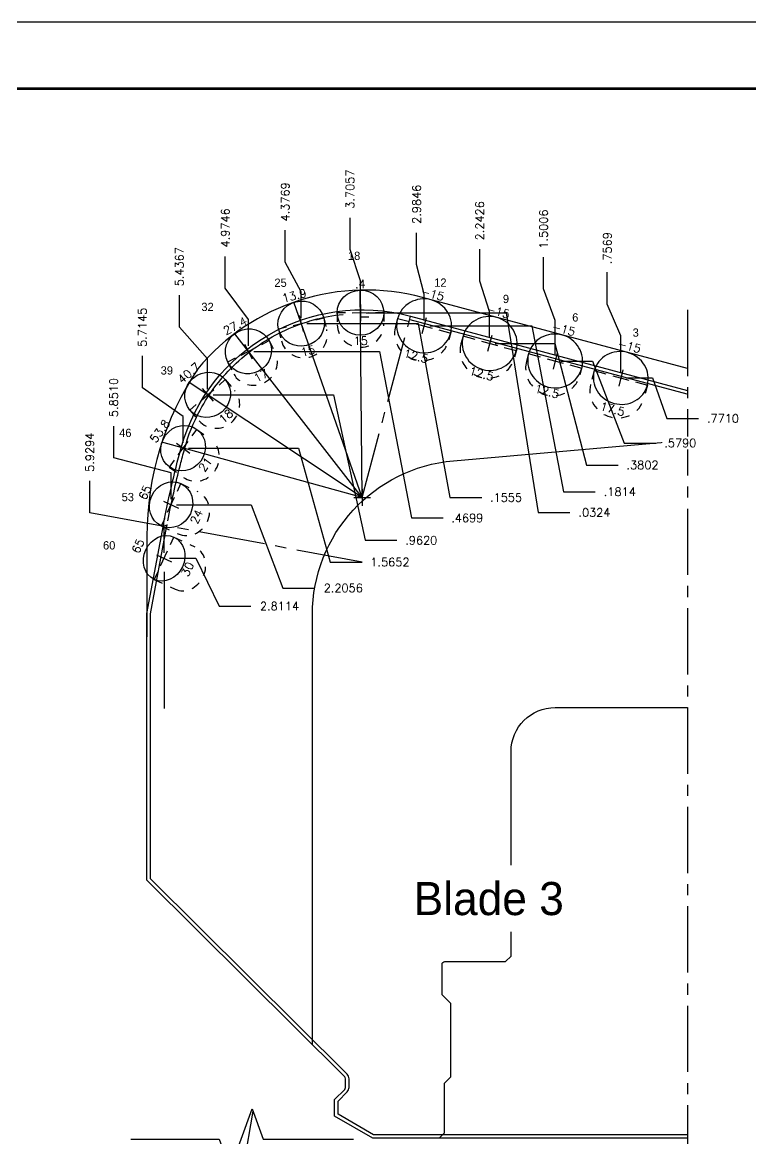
# Model space of a CAD drawing. Extents: x 34 to 102, y 11 to 33.
# Drawn here: x 51.17 to 59.42, y 20.35 to 32.99 of the extents above; entities that cross this region are included whole.
import ezdxf
from ezdxf.enums import TextEntityAlignment as Align

# ---------------------------------------------------------------- set-up
doc = ezdxf.new("R2010")
doc.units = 0
doc.header["$MEASUREMENT"] = 0
doc.header["$PDMODE"] = 35
doc.linetypes.add('CENTER2', pattern=[1.125, 0.75, -0.125, 0.125, -0.125])
doc.linetypes.add('HIDDEN2', pattern=[0.1875, 0.125, -0.0625])
doc.layers.get('0').update_dxf_attribs({"linetype": 'CONTINUOUS'})
doc.layers.get('Defpoints').update_dxf_attribs({"color": 10, "linetype": 'CONTINUOUS'})
for name, color, linetype in [('Blade3', 210, 'CONTINUOUS'), ('CDG-37977R1', 7, 'CONTINUOUS'), ('CLine', 5, 'CENTER2'), ('Dims', 4, 'CONTINUOUS'), ('TEXT', 3, 'CONTINUOUS'), ('Title Block', 7, 'CONTINUOUS')]:
    doc.layers.add(name, color=color, linetype=linetype)
doc.layers.add('Non Print Text', color=3, linetype='CONTINUOUS', plot=False)
doc.styles.add('RomanD', font='romand.shx', dxfattribs={"width": 0.9})
doc.styles.add('RomanS', font='romans')
doc.dimstyles.get("Standard").update_dxf_attribs({"dimtxt": 0.094, "dimasz": 0.18, "dimexe": 0.0625, "dimexo": 0.0625, "dimgap": 0.09, "dimtad": 0, "dimtih": 1, "dimtoh": 1, "dimdec": 4, "dimzin": 4, "dimdsep": 46, "dimtxsty": 'RomanS', "dimcen": 0.09, "dimazin": 1, "dimtfac": 1, "dimtdec": 4, "dimtofl": 0, "dimtmove": 0, "dimatfit": 1, "dimfxl": 1, "dimtfill": 1, "dimtolj": 1, "dimtzin": 0, "dimarcsym": 0})

# ---------------------------------------------------------------- blocks, each defined once
blk = doc.blocks.new('COT_Dblock')
at = {"layer": 'Title Block', "color": 8}
blk.add_lwpolyline([(0, 0), (34, 0), (34, 22), (0, 22)], close=True, dxfattribs=at)
at = {"layer": 'Title Block', "const_width": 0.03}
blk.add_lwpolyline([(33.13, 21.25), (0.87, 21.25), (0.87, 0.75), (33.13, 0.75)], close=True, dxfattribs=at)
at = {"layer": 'Title Block', "color": 1, "style": 'RomanS', "flags": 8}
for tag, p in [('FNAME', (0.62, 3.75)), ('REVDATE', (0.62, 2.25)), ('USER', (0.62, 0.75))]:
    blk.add_attdef(tag, text='', height=0.047, rotation=90, dxfattribs=at).set_placement(p, align=Align.BOTTOM_LEFT)
at = {"layer": 'Title Block', "color": 3, "style": 'RomanS', "flags": 8}
blk.add_attdef('DRAWN', text='', height=0.11, dxfattribs=at).set_placement((28.7, 1.984), align=Align.MIDDLE_CENTER)
for tag, p in [('DDATE', (28.356, 1.672)), ('CHECK', (28.356, 1.406)), ('MATRL', (28.356, 1.149)), ('PDATE', (28.356, 0.883)), ('SCALE', (29.896, 0.855)), ('SHEET', (32.005, 0.855))]:
    blk.add_attdef(tag, text='', height=0.094, dxfattribs=at).set_placement(p, align=Align.MIDDLE_LEFT)
at = {"layer": 'Title Block', "color": 3, "style": 'RomanD', "width": 0.9, "flags": 8}
for tag, height, p in [('TITL1', 0.125, (31.337, 1.684)), ('TITL2', 0.094, (31.337, 1.514)), ('TITL3', 0.094, (31.337, 1.374))]:
    blk.add_attdef(tag, text='', height=height, dxfattribs=at).set_placement(p, align=Align.MIDDLE_CENTER)
at = {"layer": 'Title Block', "color": 3, "style": 'RomanS', "flags": 8}
for tag, p in [('FSCM#', (30.337, 1.121)), ('DWG#', (31.81, 1.121)), ('REV#', (32.97, 1.121))]:
    blk.add_attdef(tag, text='', height=0.094, dxfattribs=at).set_placement(p, align=Align.TOP_CENTER)
blk = doc.blocks.new('CMark')
at = {"layer": 'CLine'}
for p, q in [((-0.094, 0), (0.094, 0)), ((0, 0.094), (0, -0.094))]:
    blk.add_line(p, q, dxfattribs=at)
blk = doc.blocks.new('1613@12.5')
for p, q in [((-0.17, 0), (-0.312, 0)), ((0.171, 0), (0.312, 0))]:
    blk.add_line(p, q)
at = {"color": 8, "linetype": 'HIDDEN2', "ltscale": 0.5}
blk.add_line((-0.312, 0), (-0.312, -0.09), dxfattribs=at)
at = {"color": 8, "linetype": 'HIDDEN2', "ltscale": 0.5, "flags": 128}
blk.add_lwpolyline([(0.312, 0.022), (0.312, -0.09)], dxfattribs=at)
blk.add_ellipse((0, 0), major_axis=(-0.312, 0), ratio=0.97632, start_param=3.141593, end_param=9.424778)
at = {"color": 8, "linetype": 'HIDDEN2', "ltscale": 0.5}
blk.add_ellipse((0, -0.09), major_axis=(-0.312, 0), ratio=0.97632, start_param=0, end_param=3.141593, dxfattribs=at)
blk.add_blockref('CMark', (0, 0))
at = {"style": 'RomanS'}
blk.add_text('12.5', height=0.094, dxfattribs=at).set_placement((0, -0.355), align=Align.MIDDLE_CENTER)
blk.add_attdef('ANG', text='', height=0.094, dxfattribs=at).set_placement((0, 0.298), align=Align.BOTTOM_CENTER)
blk = doc.blocks.new('1313@15')
for p, q in [((-0.17, 0), (-0.265, 0)), ((0.171, 0), (0.264, 0))]:
    blk.add_line(p, q)
at = {"color": 8, "linetype": 'HIDDEN2', "ltscale": 0.5}
blk.add_line((-0.265, 0), (-0.265, -0.135), dxfattribs=at)
at = {"color": 8, "linetype": 'HIDDEN2', "ltscale": 0.5, "flags": 128}
blk.add_lwpolyline([(0.264, 0), (0.264, -0.135)], dxfattribs=at)
blk.add_ellipse((0, 0), major_axis=(0.264, 0), ratio=0.965926)
at = {"color": 8, "linetype": 'HIDDEN2', "ltscale": 0.5}
blk.add_ellipse((0, -0.135), major_axis=(0.264, 0), ratio=0.965926, start_param=3.141593, end_param=6.283185, dxfattribs=at)
blk.add_blockref('CMark', (0, 0))
at = {"style": 'RomanS'}
blk.add_text('15', height=0.094, dxfattribs=at).set_placement((0, -0.318), align=Align.MIDDLE_CENTER)
blk.add_attdef('ANG', text='', height=0.094, dxfattribs=at).set_placement((0, 0.251), align=Align.BOTTOM_CENTER)
blk = doc.blocks.new('1313@17')
for p, q in [((-0.17, 0), (-0.265, 0)), ((0.171, 0), (0.264, 0))]:
    blk.add_line(p, q)
at = {"color": 8, "linetype": 'HIDDEN2', "ltscale": 0.5}
blk.add_line((-0.265, 0), (-0.265, -0.152), dxfattribs=at)
at = {"color": 8, "linetype": 'HIDDEN2', "ltscale": 0.5, "flags": 128}
blk.add_lwpolyline([(0.264, 0), (0.264, -0.152)], dxfattribs=at)
blk.add_ellipse((0, 0), major_axis=(0.264, 0), ratio=0.956305)
at = {"color": 8, "linetype": 'HIDDEN2', "ltscale": 0.5}
blk.add_ellipse((0, -0.152), major_axis=(0.264, 0), ratio=0.92388, start_param=3.141593, end_param=6.283185, dxfattribs=at)
blk.add_blockref('CMark', (0, 0))
at = {"style": 'RomanS'}
blk.add_text('17', height=0.094, dxfattribs=at).set_placement((0, -0.311), align=Align.MIDDLE_CENTER)
blk.add_attdef('ANG', text='', height=0.094, dxfattribs=at).set_placement((0, 0.251), align=Align.BOTTOM_CENTER)
blk = doc.blocks.new('1313@18')
for p, q in [((-0.17, 0), (-0.265, 0)), ((0.171, 0), (0.264, 0))]:
    blk.add_line(p, q)
at = {"color": 8, "linetype": 'HIDDEN2', "ltscale": 0.5}
blk.add_line((-0.265, 0), (-0.265, -0.161), dxfattribs=at)
at = {"color": 8, "linetype": 'HIDDEN2', "ltscale": 0.5, "flags": 128}
blk.add_lwpolyline([(0.264, 0), (0.264, -0.161)], dxfattribs=at)
blk.add_ellipse((0, 0), major_axis=(0.264, 0), ratio=0.951057)
at = {"color": 8, "linetype": 'HIDDEN2', "ltscale": 0.5}
blk.add_ellipse((0, -0.161), major_axis=(0.264, 0), ratio=0.951057, start_param=3.141593, end_param=6.283185, dxfattribs=at)
blk.add_blockref('CMark', (0, 0))
at = {"style": 'RomanS'}
blk.add_text('18', height=0.094, dxfattribs=at).set_placement((0, -0.318), align=Align.MIDDLE_CENTER)
blk.add_attdef('ANG', text='', height=0.094, dxfattribs=at).set_placement((0, 0.251), align=Align.BOTTOM_CENTER)
blk = doc.blocks.new('1313@21')
for p, q in [((-0.17, 0), (-0.265, 0)), ((0.171, 0), (0.264, 0))]:
    blk.add_line(p, q)
at = {"color": 8, "linetype": 'HIDDEN2', "ltscale": 0.5}
blk.add_line((-0.265, 0), (-0.265, -0.199), dxfattribs=at)
at = {"color": 8, "linetype": 'HIDDEN2', "ltscale": 0.5, "flags": 128}
blk.add_lwpolyline([(0.264, 0), (0.264, -0.199)], dxfattribs=at)
blk.add_ellipse((0, 0), major_axis=(0.264, 0), ratio=0.93358)
at = {"color": 8, "linetype": 'HIDDEN2', "ltscale": 0.5}
blk.add_ellipse((0, -0.199), major_axis=(0.264, 0), ratio=0.92388, start_param=3.141593, end_param=6.283185, dxfattribs=at)
blk.add_blockref('CMark', (0, 0))
at = {"style": 'RomanS'}
blk.add_text('21', height=0.094, dxfattribs=at).set_placement((0, -0.311), align=Align.MIDDLE_CENTER)
blk.add_attdef('ANG', text='', height=0.094, dxfattribs=at).set_placement((0, 0.251), align=Align.BOTTOM_CENTER)
blk = doc.blocks.new('1313@24')
for p, q in [((-0.17, 0), (-0.265, 0)), ((0.171, 0), (0.264, 0))]:
    blk.add_line(p, q)
at = {"color": 8, "linetype": 'HIDDEN2', "ltscale": 0.5}
blk.add_line((-0.265, 0), (-0.265, -0.212), dxfattribs=at)
at = {"color": 8, "linetype": 'HIDDEN2', "ltscale": 0.5, "flags": 128}
blk.add_lwpolyline([(0.264, 0), (0.264, -0.212)], dxfattribs=at)
blk.add_ellipse((0, 0), major_axis=(0.264, 0), ratio=0.913535)
at = {"color": 8, "linetype": 'HIDDEN2', "ltscale": 0.5}
blk.add_ellipse((0, -0.212), major_axis=(0.264, 0), ratio=0.913535, start_param=3.141593, end_param=6.283185, dxfattribs=at)
blk.add_blockref('CMark', (0, 0))
at = {"style": 'RomanS'}
blk.add_text('24', height=0.094, dxfattribs=at).set_placement((0, -0.318), align=Align.MIDDLE_CENTER)
blk.add_attdef('ANG', text='', height=0.094, dxfattribs=at).set_placement((0, 0.251), align=Align.BOTTOM_CENTER)
blk = doc.blocks.new('*D360')
at = {"layer": 'Defpoints', "color": 0, "transparency": 16777216}
for p in [(57.798, 30.157), (58.708, 29.732), (57.951, 28.961)]:
    blk.add_point(p, dxfattribs=at)
at = {"layer": 'Dims', "color": 0, "lineweight": -2, "transparency": 16777216}
for p, q in [((57.798, 29.797), (57.798, 30.157)), ((57.951, 29.437), (57.798, 29.797)), ((57.951, 29.024), (57.951, 29.437))]:
    blk.add_line(p, q, dxfattribs=at)
at = {"layer": 'Dims', "color": 0, "transparency": 16777216, "insert": (57.798, 30.43), "char_height": 0.094, "attachment_point": 5, "rotation": 90, "style": 'RomanS', "bg_fill": 3, "box_fill_scale": 1.25, "bg_fill_color": 256, "bg_fill_true_color": 13158600, "bg_fill_transparency": 0}
blk.add_mtext('\\A1;.7569', dxfattribs=at)
blk = doc.blocks.new('*D438')
at = {"layer": 'Defpoints', "color": 0, "transparency": 16777216}
for p in [(57.076, 30.33), (58.708, 29.732), (57.207, 29.153)]:
    blk.add_point(p, dxfattribs=at)
at = {"layer": 'Dims', "color": 0, "lineweight": -2, "transparency": 16777216}
for p, q in [((57.076, 29.97), (57.076, 30.33)), ((57.207, 29.61), (57.076, 29.97)), ((57.207, 29.216), (57.207, 29.61))]:
    blk.add_line(p, q, dxfattribs=at)
at = {"layer": 'Dims', "color": 0, "transparency": 16777216, "insert": (57.076, 30.646), "char_height": 0.094, "attachment_point": 5, "rotation": 90, "style": 'RomanS', "bg_fill": 3, "box_fill_scale": 1.25, "bg_fill_color": 256, "bg_fill_true_color": 13158600, "bg_fill_transparency": 0}
blk.add_mtext('\\A1;1.5006', dxfattribs=at)
blk = doc.blocks.new('*D439')
at = {"layer": 'Defpoints', "color": 0, "transparency": 16777216}
for p in [(56.353, 30.417), (58.708, 29.732), (56.465, 29.352)]:
    blk.add_point(p, dxfattribs=at)
at = {"layer": 'Dims', "color": 0, "lineweight": -2, "transparency": 16777216}
for p, q in [((56.353, 30.057), (56.353, 30.417)), ((56.465, 29.712), (56.353, 30.057)), ((56.465, 29.414), (56.465, 29.712))]:
    blk.add_line(p, q, dxfattribs=at)
at = {"layer": 'Dims', "color": 0, "transparency": 16777216, "insert": (56.353, 30.74), "char_height": 0.094, "attachment_point": 5, "rotation": 90, "style": 'RomanS', "bg_fill": 3, "box_fill_scale": 1.25, "bg_fill_color": 256, "bg_fill_true_color": 13158600, "bg_fill_transparency": 0}
blk.add_mtext('\\A1;2.2426', dxfattribs=at)
blk = doc.blocks.new('*D440')
at = {"layer": 'Defpoints', "color": 0, "transparency": 16777216}
for p in [(55.638, 30.605), (58.708, 29.732), (55.723, 29.551)]:
    blk.add_point(p, dxfattribs=at)
at = {"layer": 'Dims', "color": 0, "lineweight": -2, "transparency": 16777216}
for p, q in [((55.638, 30.245), (55.638, 30.605)), ((55.723, 29.911), (55.638, 30.245)), ((55.723, 29.613), (55.723, 29.911))]:
    blk.add_line(p, q, dxfattribs=at)
at = {"layer": 'Dims', "color": 0, "transparency": 16777216, "insert": (55.638, 30.927), "char_height": 0.094, "attachment_point": 5, "rotation": 90, "style": 'RomanS', "bg_fill": 3, "box_fill_scale": 1.25, "bg_fill_color": 256, "bg_fill_true_color": 13158600, "bg_fill_transparency": 0}
blk.add_mtext('\\A1;2.9846', dxfattribs=at)
blk = doc.blocks.new('*D441')
at = {"layer": 'Defpoints', "color": 0, "transparency": 16777216}
for p in [(54.15, 30.633), (58.708, 29.732), (54.331, 29.577)]:
    blk.add_point(p, dxfattribs=at)
at = {"layer": 'Dims', "color": 0, "lineweight": -2, "transparency": 16777216}
for p, q in [((54.15, 30.273), (54.15, 30.633)), ((54.331, 29.937), (54.15, 30.273)), ((54.331, 29.639), (54.331, 29.937))]:
    blk.add_line(p, q, dxfattribs=at)
at = {"layer": 'Dims', "color": 0, "transparency": 16777216, "insert": (54.15, 30.954), "char_height": 0.094, "attachment_point": 5, "rotation": 90, "style": 'RomanS', "bg_fill": 3, "box_fill_scale": 1.25, "bg_fill_color": 256, "bg_fill_true_color": 13158600, "bg_fill_transparency": 0}
blk.add_mtext('\\A1;4.3769', dxfattribs=at)
blk = doc.blocks.new('*D442')
at = {"layer": 'Defpoints', "color": 0, "transparency": 16777216}
for p in [(53.471, 30.337), (58.708, 29.732), (53.733, 29.262)]:
    blk.add_point(p, dxfattribs=at)
at = {"layer": 'Dims', "color": 0, "lineweight": -2, "transparency": 16777216}
for p, q in [((53.471, 29.977), (53.471, 30.337)), ((53.733, 29.622), (53.471, 29.977)), ((53.733, 29.325), (53.733, 29.622))]:
    blk.add_line(p, q, dxfattribs=at)
at = {"layer": 'Dims', "color": 0, "transparency": 16777216, "insert": (53.471, 30.66), "char_height": 0.094, "attachment_point": 5, "rotation": 90, "style": 'RomanS', "bg_fill": 3, "box_fill_scale": 1.25, "bg_fill_color": 256, "bg_fill_true_color": 13158600, "bg_fill_transparency": 0}
blk.add_mtext('\\A1;4.9746', dxfattribs=at)
blk = doc.blocks.new('*D443')
at = {"layer": 'Defpoints', "color": 0, "transparency": 16777216}
for p in [(52.951, 29.897), (58.708, 29.732), (53.271, 28.77)]:
    blk.add_point(p, dxfattribs=at)
at = {"layer": 'Dims', "color": 0, "lineweight": -2, "transparency": 16777216}
for p, q in [((52.951, 29.537), (52.951, 29.897)), ((53.271, 29.177), (52.951, 29.537)), ((53.271, 28.833), (53.271, 29.177))]:
    blk.add_line(p, q, dxfattribs=at)
at = {"layer": 'Dims', "color": 0, "transparency": 16777216, "insert": (52.951, 30.22), "char_height": 0.094, "attachment_point": 5, "rotation": 90, "style": 'RomanS', "bg_fill": 3, "box_fill_scale": 1.25, "bg_fill_color": 256, "bg_fill_true_color": 13158600, "bg_fill_transparency": 0}
blk.add_mtext('\\A1;5.4367', dxfattribs=at)
blk = doc.blocks.new('*D444')
at = {"layer": 'Defpoints', "color": 0, "transparency": 16777216}
for p in [(58.708, 29.732), (52.532, 29.211), (52.993, 28.167)]:
    blk.add_point(p, dxfattribs=at)
at = {"layer": 'Dims', "color": 0, "lineweight": -2, "transparency": 16777216}
for p, q in [((52.532, 28.851), (52.532, 29.211)), ((52.993, 28.527), (52.532, 28.851)), ((52.993, 28.229), (52.993, 28.527))]:
    blk.add_line(p, q, dxfattribs=at)
at = {"layer": 'Dims', "color": 0, "transparency": 16777216, "insert": (52.532, 29.534), "char_height": 0.094, "attachment_point": 5, "rotation": 90, "style": 'RomanS', "bg_fill": 3, "box_fill_scale": 1.25, "bg_fill_color": 256, "bg_fill_true_color": 13158600, "bg_fill_transparency": 0}
blk.add_mtext('\\A1;5.7145', dxfattribs=at)
blk = doc.blocks.new('*D445')
at = {"layer": 'Defpoints', "color": 0, "transparency": 16777216}
for p in [(58.708, 29.732), (52.207, 28.417), (52.857, 27.526)]:
    blk.add_point(p, dxfattribs=at)
at = {"layer": 'Dims', "color": 0, "lineweight": -2, "transparency": 16777216}
for p, q in [((52.207, 28.057), (52.207, 28.417)), ((52.857, 27.886), (52.207, 28.057)), ((52.857, 27.589), (52.857, 27.886))]:
    blk.add_line(p, q, dxfattribs=at)
at = {"layer": 'Dims', "color": 0, "transparency": 16777216, "insert": (52.207, 28.74), "char_height": 0.094, "attachment_point": 5, "rotation": 90, "style": 'RomanS', "bg_fill": 3, "box_fill_scale": 1.25, "bg_fill_color": 256, "bg_fill_true_color": 13158600, "bg_fill_transparency": 0}
blk.add_mtext('\\A1;5.8510', dxfattribs=at)
blk = doc.blocks.new('*D361')
at = {"layer": 'Defpoints', "color": 0, "transparency": 16777216}
for p in [(58.708, 29.732), (57.951, 28.961), (58.832, 28.503)]:
    blk.add_point(p, dxfattribs=at)
at = {"layer": 'Dims', "color": 0, "lineweight": -2, "transparency": 16777216}
for p, q in [((58.013, 28.961), (58.311, 28.961)), ((58.311, 28.961), (58.472, 28.503)), ((58.472, 28.503), (58.832, 28.503))]:
    blk.add_line(p, q, dxfattribs=at)
at = {"layer": 'Dims', "color": 0, "transparency": 16777216, "insert": (59.108, 28.503), "char_height": 0.094, "attachment_point": 5, "style": 'RomanS', "bg_fill": 3, "box_fill_scale": 1.25, "bg_fill_color": 256, "bg_fill_true_color": 13158600, "bg_fill_transparency": 0}
blk.add_mtext('\\A1;.7710', dxfattribs=at)
blk = doc.blocks.new('*D446')
at = {"layer": 'Defpoints', "color": 0, "transparency": 16777216}
for p in [(58.708, 29.732), (57.207, 29.153), (58.349, 28.225)]:
    blk.add_point(p, dxfattribs=at)
at = {"layer": 'Dims', "color": 0, "lineweight": -2, "transparency": 16777216}
for p, q in [((57.27, 29.153), (57.629, 29.153)), ((57.629, 29.153), (57.989, 28.225)), ((57.989, 28.225), (58.349, 28.225))]:
    blk.add_line(p, q, dxfattribs=at)
at = {"layer": 'Dims', "color": 0, "transparency": 16777216, "insert": (58.625, 28.225), "char_height": 0.094, "attachment_point": 5, "style": 'RomanS', "bg_fill": 3, "box_fill_scale": 1.25, "bg_fill_color": 256, "bg_fill_true_color": 13158600, "bg_fill_transparency": 0}
blk.add_mtext('\\A1;.5790', dxfattribs=at)
blk = doc.blocks.new('*D447')
at = {"layer": 'Defpoints', "color": 0, "transparency": 16777216}
for p in [(58.708, 29.732), (56.465, 29.352), (57.922, 27.976)]:
    blk.add_point(p, dxfattribs=at)
at = {"layer": 'Dims', "color": 0, "lineweight": -2, "transparency": 16777216}
for p, q in [((56.528, 29.352), (57.202, 29.352)), ((57.202, 29.352), (57.562, 27.976)), ((57.562, 27.976), (57.922, 27.976))]:
    blk.add_line(p, q, dxfattribs=at)
at = {"layer": 'Dims', "color": 0, "transparency": 16777216, "insert": (58.197, 27.976), "char_height": 0.094, "attachment_point": 5, "style": 'RomanS', "bg_fill": 3, "box_fill_scale": 1.25, "bg_fill_color": 256, "bg_fill_true_color": 13158600, "bg_fill_transparency": 0}
blk.add_mtext('\\A1;.3802', dxfattribs=at)
blk = doc.blocks.new('*D448')
at = {"layer": 'Defpoints', "color": 0, "transparency": 16777216}
for p in [(58.708, 29.732), (55.723, 29.551), (57.662, 27.673)]:
    blk.add_point(p, dxfattribs=at)
at = {"layer": 'Dims', "color": 0, "lineweight": -2, "transparency": 16777216}
for p, q in [((55.786, 29.551), (56.942, 29.551)), ((56.942, 29.551), (57.302, 27.673)), ((57.302, 27.673), (57.662, 27.673))]:
    blk.add_line(p, q, dxfattribs=at)
at = {"layer": 'Dims', "color": 0, "transparency": 16777216, "insert": (57.94, 27.673), "char_height": 0.094, "attachment_point": 5, "style": 'RomanS', "bg_fill": 3, "box_fill_scale": 1.25, "bg_fill_color": 256, "bg_fill_true_color": 13158600, "bg_fill_transparency": 0}
blk.add_mtext('\\A1;.1814', dxfattribs=at)
blk = doc.blocks.new('*D449')
at = {"layer": 'Defpoints', "color": 0, "transparency": 16777216}
for p in [(58.708, 29.732), (54.331, 29.577), (56.376, 27.608)]:
    blk.add_point(p, dxfattribs=at)
at = {"layer": 'Dims', "color": 0, "lineweight": -2, "transparency": 16777216}
for p, q in [((54.393, 29.577), (55.656, 29.577)), ((55.656, 29.577), (56.016, 27.608)), ((56.016, 27.608), (56.376, 27.608))]:
    blk.add_line(p, q, dxfattribs=at)
at = {"layer": 'Dims', "color": 0, "transparency": 16777216, "insert": (56.651, 27.608), "char_height": 0.094, "attachment_point": 5, "style": 'RomanS', "bg_fill": 3, "box_fill_scale": 1.25, "bg_fill_color": 256, "bg_fill_true_color": 13158600, "bg_fill_transparency": 0}
blk.add_mtext('\\A1;.1555', dxfattribs=at)
blk = doc.blocks.new('*D450')
at = {"layer": 'Defpoints', "color": 0, "transparency": 16777216}
for p in [(58.708, 29.732), (53.733, 29.262), (55.939, 27.377)]:
    blk.add_point(p, dxfattribs=at)
at = {"layer": 'Dims', "color": 0, "lineweight": -2, "transparency": 16777216}
for p, q in [((53.796, 29.262), (55.219, 29.262)), ((55.219, 29.262), (55.579, 27.377)), ((55.579, 27.377), (55.939, 27.377))]:
    blk.add_line(p, q, dxfattribs=at)
at = {"layer": 'Dims', "color": 0, "transparency": 16777216, "insert": (56.212, 27.377), "char_height": 0.094, "attachment_point": 5, "style": 'RomanS', "bg_fill": 3, "box_fill_scale": 1.25, "bg_fill_color": 256, "bg_fill_true_color": 13158600, "bg_fill_transparency": 0}
blk.add_mtext('\\A1;.4699', dxfattribs=at)
blk = doc.blocks.new('*D451')
at = {"layer": 'Defpoints', "color": 0, "transparency": 16777216}
for p in [(58.708, 29.732), (53.271, 28.77), (55.415, 27.124)]:
    blk.add_point(p, dxfattribs=at)
at = {"layer": 'Dims', "color": 0, "lineweight": -2, "transparency": 16777216}
for p, q in [((53.334, 28.77), (54.695, 28.77)), ((54.695, 28.77), (55.055, 27.124)), ((55.055, 27.124), (55.415, 27.124))]:
    blk.add_line(p, q, dxfattribs=at)
at = {"layer": 'Dims', "color": 0, "transparency": 16777216, "insert": (55.691, 27.124), "char_height": 0.094, "attachment_point": 5, "style": 'RomanS', "bg_fill": 3, "box_fill_scale": 1.25, "bg_fill_color": 256, "bg_fill_true_color": 13158600, "bg_fill_transparency": 0}
blk.add_mtext('\\A1;.9620', dxfattribs=at)
blk = doc.blocks.new('*D452')
at = {"layer": 'Defpoints', "color": 0, "transparency": 16777216}
for p in [(58.708, 29.732), (52.993, 28.167), (55.02, 26.877)]:
    blk.add_point(p, dxfattribs=at)
at = {"layer": 'Dims', "color": 0, "lineweight": -2, "transparency": 16777216}
for p, q in [((53.056, 28.167), (54.3, 28.167)), ((54.3, 28.167), (54.66, 26.877)), ((54.66, 26.877), (55.02, 26.877))]:
    blk.add_line(p, q, dxfattribs=at)
at = {"layer": 'Dims', "color": 0, "transparency": 16777216, "insert": (55.336, 26.877), "char_height": 0.094, "attachment_point": 5, "style": 'RomanS', "bg_fill": 3, "box_fill_scale": 1.25, "bg_fill_color": 256, "bg_fill_true_color": 13158600, "bg_fill_transparency": 0}
blk.add_mtext('\\A1;1.5652', dxfattribs=at)
blk = doc.blocks.new('*D453')
at = {"layer": 'Defpoints', "color": 0, "transparency": 16777216}
for p in [(58.708, 29.732), (52.857, 27.526), (54.484, 26.584)]:
    blk.add_point(p, dxfattribs=at)
at = {"layer": 'Dims', "color": 0, "lineweight": -2, "transparency": 16777216}
for p, q in [((52.919, 27.526), (53.764, 27.526)), ((53.764, 27.526), (54.124, 26.584)), ((54.124, 26.584), (54.484, 26.584))]:
    blk.add_line(p, q, dxfattribs=at)
at = {"layer": 'Dims', "color": 0, "transparency": 16777216, "insert": (54.807, 26.584), "char_height": 0.094, "attachment_point": 5, "style": 'RomanS', "bg_fill": 3, "box_fill_scale": 1.25, "bg_fill_color": 256, "bg_fill_true_color": 13158600, "bg_fill_transparency": 0}
blk.add_mtext('\\A1;2.2056', dxfattribs=at)
blk = doc.blocks.new('*D542')
at = {"layer": 'Defpoints', "color": 0, "transparency": 16777216}
for p in [(54.884, 30.775), (55.002, 29.7), (58.708, 29.732)]:
    blk.add_point(p, dxfattribs=at)
at = {"layer": 'Dims', "color": 0, "lineweight": -2, "transparency": 16777216}
for p, q in [((54.884, 30.415), (54.884, 30.775)), ((55.002, 30.06), (54.884, 30.415)), ((55.002, 29.762), (55.002, 30.06))]:
    blk.add_line(p, q, dxfattribs=at)
at = {"layer": 'Dims', "color": 0, "transparency": 16777216, "insert": (54.884, 31.098), "char_height": 0.094, "attachment_point": 5, "rotation": 90, "style": 'RomanS', "bg_fill": 3, "box_fill_scale": 1.25, "bg_fill_color": 256, "bg_fill_true_color": 13158600, "bg_fill_transparency": 0}
blk.add_mtext('\\A1;3.7057', dxfattribs=at)
blk = doc.blocks.new('*D543')
at = {"layer": 'Defpoints', "color": 0, "transparency": 16777216}
for p in [(55.002, 29.7), (58.708, 29.732), (57.374, 27.439)]:
    blk.add_point(p, dxfattribs=at)
at = {"layer": 'Dims', "color": 0, "lineweight": -2, "transparency": 16777216}
for p, q in [((55.065, 29.7), (56.654, 29.7)), ((56.654, 29.7), (57.014, 27.439)), ((57.014, 27.439), (57.374, 27.439))]:
    blk.add_line(p, q, dxfattribs=at)
at = {"layer": 'Dims', "color": 0, "transparency": 16777216, "insert": (57.652, 27.439), "char_height": 0.094, "attachment_point": 5, "style": 'RomanS', "bg_fill": 3, "box_fill_scale": 1.25, "bg_fill_color": 256, "bg_fill_true_color": 13158600, "bg_fill_transparency": 0}
blk.add_mtext('\\A1;.0324', dxfattribs=at)
blk = doc.blocks.new('1313@30')
for p, q in [((-0.17, 0), (-0.265, 0)), ((0.171, 0), (0.264, 0))]:
    blk.add_line(p, q)
at = {"color": 8, "linetype": 'HIDDEN2', "ltscale": 0.5}
blk.add_line((-0.265, 0), (-0.265, -0.26), dxfattribs=at)
at = {"color": 8, "linetype": 'HIDDEN2', "ltscale": 0.5, "flags": 128}
blk.add_lwpolyline([(0.264, 0), (0.264, -0.26)], dxfattribs=at)
blk.add_ellipse((0, 0), major_axis=(0.264, 0), ratio=0.866025)
at = {"color": 8, "linetype": 'HIDDEN2', "ltscale": 0.5}
blk.add_ellipse((0, -0.26), major_axis=(0.264, 0), ratio=0.866025, start_param=3.141593, end_param=6.283185, dxfattribs=at)
blk.add_blockref('CMark', (0, 0))
at = {"style": 'RomanS'}
blk.add_text('30', height=0.094, dxfattribs=at).set_placement((0, -0.292), align=Align.MIDDLE_CENTER)
blk.add_attdef('ANG', text='', height=0.094, dxfattribs=at).set_placement((0, 0.251), align=Align.BOTTOM_CENTER)
blk = doc.blocks.new('*D370')
at = {"layer": 'Defpoints', "color": 0, "transparency": 16777216}
for p in [(58.708, 29.732), (51.936, 27.796), (52.778, 26.921)]:
    blk.add_point(p, dxfattribs=at)
at = {"layer": 'Dims', "color": 0, "lineweight": -2, "transparency": 16777216}
for p, q in [((51.936, 27.436), (51.936, 27.796)), ((52.778, 27.281), (51.936, 27.436)), ((52.778, 26.983), (52.778, 27.281))]:
    blk.add_line(p, q, dxfattribs=at)
at = {"layer": 'Dims', "color": 0, "transparency": 16777216, "insert": (51.936, 28.121), "char_height": 0.094, "attachment_point": 5, "rotation": 90, "style": 'RomanS', "bg_fill": 3, "box_fill_scale": 1.25, "bg_fill_color": 256, "bg_fill_true_color": 13158600, "bg_fill_transparency": 0}
blk.add_mtext('\\A1;5.9294', dxfattribs=at)
blk = doc.blocks.new('*D371')
at = {"layer": 'Defpoints', "color": 0, "transparency": 16777216}
for p in [(58.708, 29.732), (52.778, 26.921), (53.76, 26.379)]:
    blk.add_point(p, dxfattribs=at)
at = {"layer": 'Dims', "color": 0, "lineweight": -2, "transparency": 16777216}
for p, q in [((52.841, 26.921), (53.138, 26.921)), ((53.138, 26.921), (53.4, 26.379)), ((53.4, 26.379), (53.76, 26.379))]:
    blk.add_line(p, q, dxfattribs=at)
at = {"layer": 'Dims', "color": 0, "transparency": 16777216, "insert": (54.085, 26.379), "char_height": 0.094, "attachment_point": 5, "style": 'RomanS', "bg_fill": 3, "box_fill_scale": 1.25, "bg_fill_color": 256, "bg_fill_true_color": 13158600, "bg_fill_transparency": 0}
blk.add_mtext('\\A1;2.8114', dxfattribs=at)
blk = doc.blocks.new('1613@17.5')
for p, q in [((-0.17, 0), (-0.312, 0)), ((0.171, 0), (0.312, 0))]:
    blk.add_line(p, q)
at = {"color": 8, "linetype": 'HIDDEN2', "ltscale": 0.5}
blk.add_line((-0.312, 0), (-0.312, -0.159), dxfattribs=at)
at = {"color": 8, "linetype": 'HIDDEN2', "ltscale": 0.5, "flags": 128}
blk.add_lwpolyline([(0.312, 0), (0.312, -0.159)], dxfattribs=at)
at = {"extrusion": (0, 0, -1)}
blk.add_ellipse((0, 0), major_axis=(-0.312, 0), ratio=0.953717, start_param=-3.141592653589793, end_param=3.141592653589793, dxfattribs=at)
at = {"color": 8, "linetype": 'HIDDEN2', "ltscale": 0.5}
blk.add_ellipse((0, -0.159), major_axis=(0.312, 0), ratio=0.953717, start_param=3.141593, end_param=6.283185, dxfattribs=at)
blk.add_blockref('CMark', (0, 0))
at = {"style": 'RomanS'}
blk.add_text('17.5', height=0.094, dxfattribs=at).set_placement((0, -0.364), align=Align.MIDDLE_CENTER)
blk.add_attdef('ANG', text='', height=0.094, dxfattribs=at).set_placement((0, 0.298), align=Align.BOTTOM_CENTER)

msp = doc.modelspace()

# ---------------------------------------------------------------- linework, layer by layer
at = {"linetype": 'ByBlock', "flags": 128}
msp.add_lwpolyline([(54.45778, 21.41671), (54.45778, 26.28108, -0.38887873), (56.05526, 28.02442), (58.70778, 28.25648)], format="xyb", dxfattribs=at)
at = {"linetype": 'Continuous', "flags": 128}
msp.add_lwpolyline([(52.4006, 20.348), (53.4006, 20.348), (53.5256, 20.00456), (53.7756, 20.69143), (53.9006, 20.348), (54.92146, 20.348)], dxfattribs=at)
at = {"layer": 'Blade3'}
for q in [(54.24649, 29.81782), (53.57764, 29.46215), (53.0609, 28.90984), (52.75333, 28.23312)]:
    msp.add_line((55.02028, 27.60708), q, dxfattribs=at)
at = {"layer": 'CDG-37977R1', "color": 7, "linetype": 'Continuous', "flags": 128}
for points in [[(58.70778, 20.35708), (55.14079, 20.35708), (54.70778, 20.60708), (54.70778, 20.79458), (54.82363, 20.91043, 0.19891237), (54.83278, 20.93253), (54.83278, 21.03157, 0.199913), (54.82354, 21.05375), (52.58278, 23.27733), (52.58278, 26.29458), (52.77028, 27.29458, -0.02112914), (52.97104, 28.16943, -0.4124498), (55.57027, 29.65968), (58.70778, 28.81898)], [(54.15122, 29.50233, -0.08177785), (54.80475, 29.68091)], [(53.59389, 29.12782, -0.08104073), (54.15122, 29.50233)], [(53.18506, 28.59663, -0.08089726), (53.59389, 29.12782)], [(52.96238, 27.98066, -0.00435385), (53.00961, 28.15885, -0.05673279), (53.18506, 28.59663)], [(52.8202, 27.34356, -0.01542111), (52.96238, 27.98066)], [(58.70778, 20.39708), (55.15151, 20.39708), (54.74778, 20.63018), (54.74778, 20.77802), (54.85191, 20.88215, 0.19891237), (54.87278, 20.93253), (54.87278, 21.03157, 0.199913), (54.85172, 21.08214), (52.62278, 23.29399), (52.62278, 26.29087), (52.8096, 27.28725, -0.00039591), (52.81267, 27.30373, -0.00039591)], [(55.89278, 20.35708), (55.95528, 20.41958), (55.95528, 20.98208), (56.02543, 21.05223), (56.02543, 21.88318), (55.92653, 21.98208), (55.92653, 22.32583, -0.41421356), (55.95778, 22.35708), (56.64528, 22.35708), (56.70778, 22.41958), (56.70778, 24.73208, -0.41421356), (57.20778, 25.23208), (58.70778, 25.23208)]]:
    msp.add_lwpolyline(points, format="xyb", dxfattribs=at)
msp.add_lwpolyline([(55.55992, 29.62104), (58.69743, 28.78035)], dxfattribs=at)
at = {"layer": 'CLine'}
msp.add_line((58.70778, 29.73208), (58.70778, 20.10708), dxfattribs=at)
at = {"layer": 'CLine', "color": 1}
for p, q in [((55.02028, 27.60708), (55.57027, 29.65968)), ((55.02028, 26.87743), (52.77028, 27.29458))]:
    msp.add_line(p, q, dxfattribs=at)
at = {"layer": 'CLine', "color": 1, "linetype": 'ByBlock'}
msp.add_line((52.77838, 26.76612), (52.77838, 25.22113), dxfattribs=at)
at = {"layer": 'CLine', "color": 1, "linetype": 'ByBlock', "flags": 128}
msp.add_lwpolyline([(58.70778, 29.06682), (55.70465, 29.8715, 0.29218049), (53.15884, 29.06516, 0.14845437), (52.58278, 27.16773), (52.58278, 26.03277)], format="xyb", dxfattribs=at)
at = {"layer": 'Dims'}
msp.add_line((53.27313, 17.65924), (53.78618, 20.66236), dxfattribs=at)

# ---------------------------------------------------------------- block references
at = {"color": 200, "linetype": 'ByBlock'}
msp.add_blockref('CMark', (55.02028, 27.60708), dxfattribs=at)
at = {"layer": 'Blade3'}
for name, p, rotation, values in [('1313@15', (54.33092, 29.5766), 13.9, {'ANG': '13.9'}), ('1613@12.5', (55.72321, 29.55067), 345, {'ANG': '-15'}), ('1613@12.5', (56.46517, 29.35186), 345, {'ANG': '-15'}), ('1313@17', (53.73314, 29.26219), 27.4, {'ANG': '27.4'}), ('1613@12.5', (57.20713, 29.15305), 345, {'ANG': '-15'}), ('1313@18', (53.27111, 28.77008), 40.70000000000001, {'ANG': '40.7'}), ('1313@21', (52.9933, 28.16685), 53.8, {'ANG': '53.8'}), ('1313@24', (52.85681, 27.52647), 65, {'ANG': '65'})]:
    msp.add_blockref(name, p, dxfattribs=dict(at, rotation=rotation)).add_auto_attribs(values)
at = {"layer": 'Title Block'}
msp.add_blockref('COT_Dblock', (34, 10.98594), dxfattribs=at)

# ---------------------------------------------------------------- next in the draw order: texts
at = {"layer": 'Non Print Text', "insert": (55.60477, 23.25759), "char_height": 0.375, "attachment_point": 1, "bg_fill": 3, "box_fill_scale": 1.5, "bg_fill_color": 256, "bg_fill_transparency": 0}
msp.add_mtext_dynamic_manual_height_columns('Blade 3', width=2.48988, gutter_width=1, heights=[0], dxfattribs=at)

# ---------------------------------------------------------------- next in the draw order: dimensions: what is measured, and where the dimension line sits
at = {"layer": 'Dims'}
dim = msp.add_ordinate_dim(feature_location=(57.95092, 28.96107), offset=(-0.1526, 1.19582), dtype=1, origin=(58.70778, 29.73208), dimstyle='Standard', dxfattribs=at)
dim.commit()
dim.dimension.update_dxf_attribs({"geometry": '*D360', "text_midpoint": (57.79832, 30.43042)})

# ---------------------------------------------------------------- next in the draw order: dimensions: what is measured, and where the dimension line sits
dim = msp.add_ordinate_dim(feature_location=(57.207132, 29.153053), offset=(-0.131225, 1.177112), dtype=1, origin=(58.707781, 29.732084), dimstyle='Standard', dxfattribs=at)
dim.commit()
dim.dimension.update_dxf_attribs({"geometry": '*D438', "text_midpoint": (57.075906, 30.646213)})

# ---------------------------------------------------------------- next in the draw order: dimensions: what is measured, and where the dimension line sits
dim = msp.add_ordinate_dim(feature_location=(56.46517, 29.35186), offset=(-0.11168, 1.06494), dtype=1, origin=(58.70778, 29.73208), dimstyle='Standard', dxfattribs=at)
dim.commit()
dim.dimension.update_dxf_attribs({"geometry": '*D439', "text_midpoint": (56.35349, 30.73956)})

# ---------------------------------------------------------------- next in the draw order: dimensions: what is measured, and where the dimension line sits
dim = msp.add_ordinate_dim(feature_location=(55.72321, 29.55067), offset=(-0.0849, 1.05385), dtype=1, origin=(58.70778, 29.73208), dimstyle='Standard', dxfattribs=at)
dim.commit()
dim.dimension.update_dxf_attribs({"geometry": '*D440', "text_midpoint": (55.63831, 30.92728)})

# ---------------------------------------------------------------- next in the draw order: dimensions: what is measured, and where the dimension line sits
dim = msp.add_ordinate_dim(feature_location=(54.33092, 29.5766), offset=(-0.18078, 1.05679), dtype=1, origin=(58.70778, 29.73208), dimstyle='Standard', dxfattribs=at)
dim.commit()
dim.dimension.update_dxf_attribs({"geometry": '*D441', "text_midpoint": (54.15014, 30.95392)})

# ---------------------------------------------------------------- next in the draw order: dimensions: what is measured, and where the dimension line sits
dim = msp.add_ordinate_dim(feature_location=(53.73314, 29.26219), offset=(-0.26206, 1.07519), dtype=1, origin=(58.70778, 29.73208), dimstyle='Standard', dxfattribs=at)
dim.commit()
dim.dimension.update_dxf_attribs({"geometry": '*D442', "text_midpoint": (53.47107, 30.66015)})

# ---------------------------------------------------------------- next in the draw order: dimensions: what is measured, and where the dimension line sits
dim = msp.add_ordinate_dim(feature_location=(53.27111, 28.77008), offset=(-0.32017, 1.12691), dtype=1, origin=(58.70778, 29.73208), dimstyle='Standard', dxfattribs=at)
dim.commit()
dim.dimension.update_dxf_attribs({"geometry": '*D443', "text_midpoint": (52.95094, 30.21974)})

# ---------------------------------------------------------------- next in the draw order: texts
at = {"layer": 'Blade3'}
msp.add_text('25', height=0.09375, dxfattribs=at).set_placement((54.02738, 29.99207))

# ---------------------------------------------------------------- next in the draw order: dimensions: what is measured, and where the dimension line sits
at = {"layer": 'Dims'}
dim = msp.add_ordinate_dim(feature_location=(52.9933, 28.16685), offset=(-0.46136, 1.04426), dtype=1, origin=(58.70778, 29.73208), dimstyle='Standard', dxfattribs=at)
dim.commit()
dim.dimension.update_dxf_attribs({"geometry": '*D444', "text_midpoint": (52.53194, 29.53387)})

# ---------------------------------------------------------------- next in the draw order: dimensions: what is measured, and where the dimension line sits
dim = msp.add_ordinate_dim(feature_location=(52.85681, 27.52647), offset=(-0.64996, 0.89047), dtype=1, origin=(58.70778, 29.73208), dimstyle='Standard', dxfattribs=at)
dim.commit()
dim.dimension.update_dxf_attribs({"geometry": '*D445', "text_midpoint": (52.20685, 28.7397)})

# ---------------------------------------------------------------- next in the draw order: dimensions: what is measured, and where the dimension line sits
dim = msp.add_ordinate_dim(feature_location=(57.95092, 28.96107), offset=(0.88095, -0.45791), dtype=0, origin=(58.70778, 29.73208), dimstyle='Standard', dxfattribs=at)
dim.commit()
dim.dimension.update_dxf_attribs({"geometry": '*D361', "text_midpoint": (59.10763, 28.50315)})

# ---------------------------------------------------------------- next in the draw order: dimensions: what is measured, and where the dimension line sits
dim = msp.add_ordinate_dim(feature_location=(57.20713, 29.15305), offset=(1.14231, -0.92792), dtype=0, origin=(58.70778, 29.73208), dimstyle='Standard', dxfattribs=at)
dim.commit()
dim.dimension.update_dxf_attribs({"geometry": '*D446', "text_midpoint": (58.6252, 28.22513)})

# ---------------------------------------------------------------- next in the draw order: dimensions: what is measured, and where the dimension line sits
dim = msp.add_ordinate_dim(feature_location=(56.46517, 29.35186), offset=(1.45646, -1.37575), dtype=0, origin=(58.70778, 29.73208), dimstyle='Standard', dxfattribs=at)
dim.commit()
dim.dimension.update_dxf_attribs({"geometry": '*D447', "text_midpoint": (58.19739, 27.97611)})

# ---------------------------------------------------------------- next in the draw order: dimensions: what is measured, and where the dimension line sits
dim = msp.add_ordinate_dim(feature_location=(55.72321, 29.55067), offset=(1.93835, -1.87778), dtype=0, origin=(58.70778, 29.73208), dimstyle='Standard', dxfattribs=at)
dim.commit()
dim.dimension.update_dxf_attribs({"geometry": '*D448', "text_midpoint": (57.93956, 27.67288)})

# ---------------------------------------------------------------- next in the draw order: dimensions: what is measured, and where the dimension line sits
dim = msp.add_ordinate_dim(feature_location=(54.33092, 29.5766), offset=(2.04475, -1.9687), dtype=0, origin=(58.70778, 29.73208), dimstyle='Standard', dxfattribs=at)
dim.commit()
dim.dimension.update_dxf_attribs({"geometry": '*D449', "text_midpoint": (56.65143, 27.60791)})

# ---------------------------------------------------------------- next in the draw order: dimensions: what is measured, and where the dimension line sits
dim = msp.add_ordinate_dim(feature_location=(53.73314, 29.26219), offset=(2.20574, -1.88532), dtype=0, origin=(58.70778, 29.73208), dimstyle='Standard', dxfattribs=at)
dim.commit()
dim.dimension.update_dxf_attribs({"geometry": '*D450', "text_midpoint": (56.2124, 27.37688)})

# ---------------------------------------------------------------- next in the draw order: dimensions: what is measured, and where the dimension line sits
dim = msp.add_ordinate_dim(feature_location=(53.27111, 28.77008), offset=(2.14375, -1.64589), dtype=0, origin=(58.70778, 29.73208), dimstyle='Standard', dxfattribs=at)
dim.commit()
dim.dimension.update_dxf_attribs({"geometry": '*D451', "text_midpoint": (55.69062, 27.12418)})

# ---------------------------------------------------------------- next in the draw order: dimensions: what is measured, and where the dimension line sits
dim = msp.add_ordinate_dim(feature_location=(52.9933, 28.16685), offset=(2.02698, -1.28942), dtype=0, origin=(58.70778, 29.73208), dimstyle='Standard', dxfattribs=at)
dim.commit()
dim.dimension.update_dxf_attribs({"geometry": '*D452', "text_midpoint": (55.33633, 26.87743)})

# ---------------------------------------------------------------- next in the draw order: dimensions: what is measured, and where the dimension line sits
dim = msp.add_ordinate_dim(feature_location=(52.85681, 27.52647), offset=(1.62743, -0.94225), dtype=0, origin=(58.70778, 29.73208), dimstyle='Standard', dxfattribs=at)
dim.commit()
dim.dimension.update_dxf_attribs({"geometry": '*D453', "text_midpoint": (54.807, 26.58421)})

# ---------------------------------------------------------------- next in the draw order: linework, layer by layer
at = {"layer": 'Blade3'}
msp.add_line((55.02028, 27.60708), (54.99991, 29.95521), dxfattribs=at)

# ---------------------------------------------------------------- next in the draw order: block references
for name, p, rotation, values in [('1313@15', (55.00212, 29.69973), 0.4, {'ANG': '.4'}), ('1313@30', (52.77838, 26.92066), 65, {'ANG': '65'})]:
    msp.add_blockref(name, p, dxfattribs=dict(at, rotation=rotation)).add_auto_attribs(values)

# ---------------------------------------------------------------- next in the draw order: dimensions: what is measured, and where the dimension line sits
at = {"layer": 'Dims'}
dim = msp.add_ordinate_dim(feature_location=(55.00212, 29.69973), offset=(-0.11821, 1.07538), dtype=1, origin=(58.70778, 29.73208), dimstyle='Standard', dxfattribs=at)
dim.commit()
dim.dimension.update_dxf_attribs({"geometry": '*D542', "text_midpoint": (54.88391, 31.09787)})

# ---------------------------------------------------------------- next in the draw order: texts
at = {"layer": 'Blade3'}
for s, p in [('18', (54.86048, 30.29662)), ('12', (55.83739, 29.99365)), ('9', (56.61536, 29.80888))]:
    msp.add_text(s, height=0.09375, dxfattribs=at).set_placement(p)

# ---------------------------------------------------------------- next in the draw order: dimensions: what is measured, and where the dimension line sits
at = {"layer": 'Dims'}
dim = msp.add_ordinate_dim(feature_location=(55.002124, 29.699733), offset=(2.372173, -2.261154), dtype=0, origin=(58.707781, 29.732084), dimstyle='Standard', dxfattribs=at)
dim.commit()
dim.dimension.update_dxf_attribs({"geometry": '*D543', "text_midpoint": (57.652296, 27.438579)})

# ---------------------------------------------------------------- next in the draw order: dimensions: what is measured, and where the dimension line sits
dim = msp.add_ordinate_dim(feature_location=(52.77838, 26.92066), offset=(-0.84237, 0.87521), dtype=1, origin=(58.70778, 29.73208), dimstyle='Standard', dxfattribs=at)
dim.commit()
dim.dimension.update_dxf_attribs({"geometry": '*D370', "text_midpoint": (51.93601, 28.12087)})

# ---------------------------------------------------------------- next in the draw order: texts
at = {"layer": 'Blade3'}
for s, p in [('46', (52.26916, 28.29331)), ('53', (52.29717, 27.56669)), ('60', (52.08599, 27.0202))]:
    msp.add_text(s, height=0.09375, dxfattribs=at).set_placement(p)

# ---------------------------------------------------------------- next in the draw order: dimensions: what is measured, and where the dimension line sits
at = {"layer": 'Dims'}
dim = msp.add_ordinate_dim(feature_location=(52.77838, 26.92066), offset=(0.98134, -0.54184), dtype=0, origin=(58.70778, 29.73208), dimstyle='Standard', dxfattribs=at)
dim.commit()
dim.dimension.update_dxf_attribs({"geometry": '*D371', "text_midpoint": (54.08472, 26.37882)})

# ---------------------------------------------------------------- next in the draw order: linework, layer by layer
at = {"layer": 'TEXT'}
msp.add_line((55.00218, 29.65208), (55.09606, 29.65208), dxfattribs=at)

# ---------------------------------------------------------------- next in the draw order: block references
at = {"layer": 'Blade3', "rotation": 345}
msp.add_blockref('1613@17.5', (57.95092, 28.96107), dxfattribs=at).add_auto_attribs({'ANG': '-15'})

# ---------------------------------------------------------------- next in the draw order: texts
at = {"layer": 'Blade3'}
for s, p in [('32', (53.20034, 29.71882)), ('6', (57.40006, 29.59972)), ('3', (58.08489, 29.42797)), ('39', (52.73933, 28.99974))]:
    msp.add_text(s, height=0.09375, dxfattribs=at).set_placement(p)

doc.saveas('drawing.dxf')
